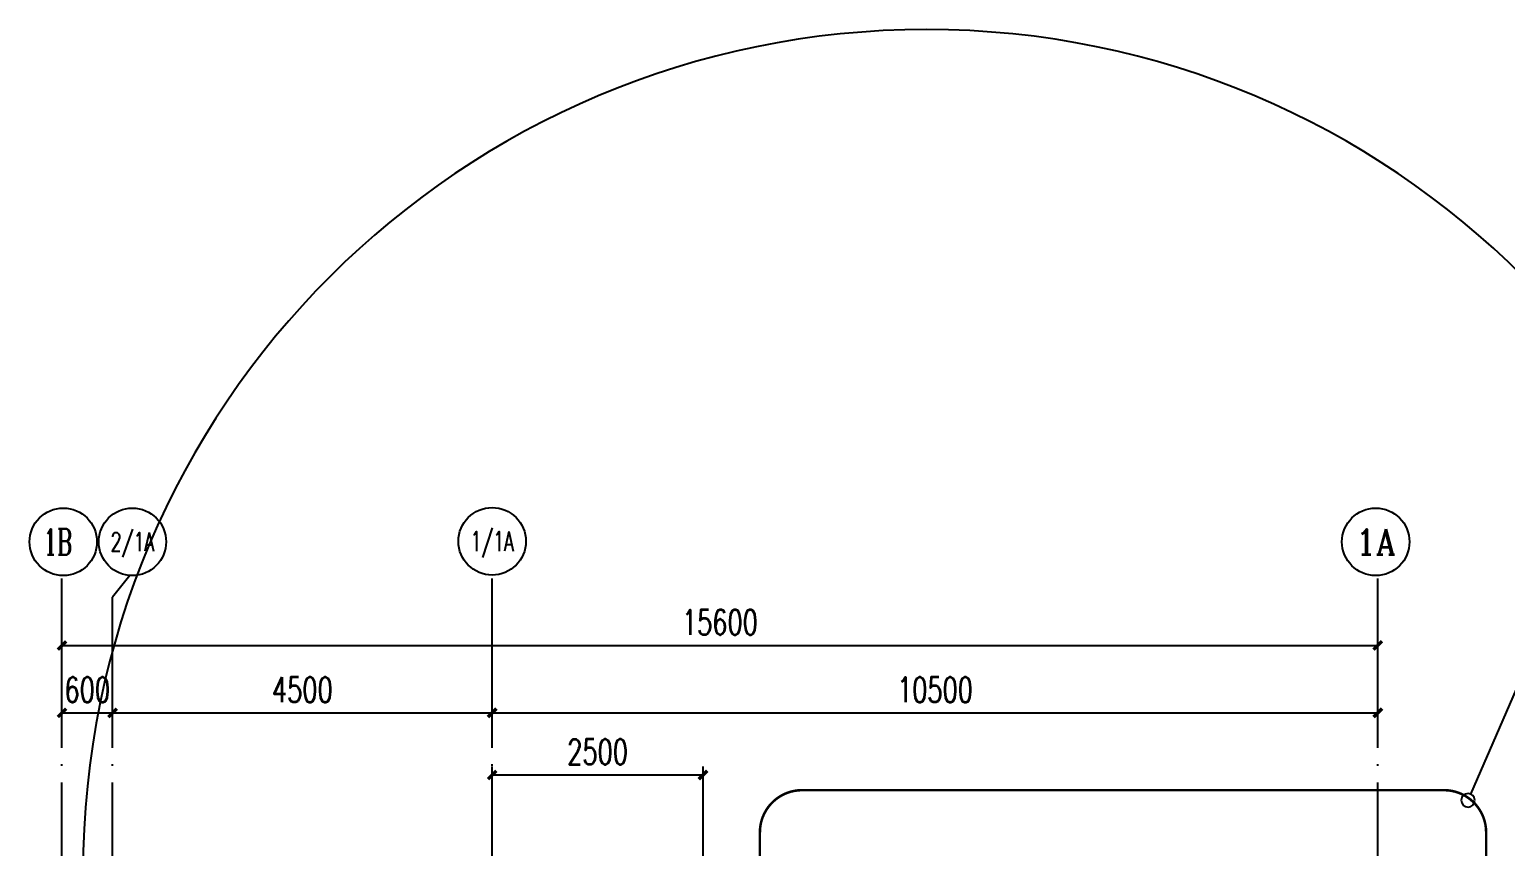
# Model space of a CAD drawing. Extents: x -821772 to -21949, y 506164 to 1049594.
# Drawn here: x -174839 to -157341, y 862231 to 871925 of the extents above; entities that cross this region are included whole.
import ezdxf
from ezdxf.enums import TextEntityAlignment as Align
from ezdxf.xclip import XClip

# ---------------------------------------------------------------- set-up
doc = ezdxf.new("R2010")
doc.units = 0
doc.header["$LTSCALE"] = 1000
doc.header["$MEASUREMENT"] = 0
doc.header["$XCLIPFRAME"] = 2
doc.linetypes.add('10平面20250807_t3$0$DASH', pattern=[0.35, 0.25, -0.1])
doc.linetypes.add('10平面20250807_t3$0$DOTE', pattern=[2.42, 2, -0.2, 0.02, -0.2])
doc.layers.get('Defpoints').update_dxf_attribs({"color": 210})
for name, color, linetype in [('10平面20250807_t3$0$A-AXIS-D', 8, 'Continuous'), ('10平面20250807_t3$0$A-AXIS-DOTE', 8, '10平面20250807_t3$0$DOTE'), ('10平面20250807_t3$0$A-AXIS-DP', 8, 'Continuous'), ('10平面20250807_t3$0$A-AXIS-SYMB', 8, 'Continuous'), ('10平面20250807_t3$0$A-LIN-V', 8, 'Continuous'), ('10平面20250807_t3$0$AS-WALL', 8, 'Continuous'), ('10平面20250807_t3$0$DIM_ELEV', 8, 'Continuous'), ('10平面20250807_t3$0$PUB_TEXT', 8, 'Continuous'), ('10平面20250807_t3$0$SB_ZF消火栓', 10, 'Continuous')]:
    doc.layers.add(name, color=color, linetype=linetype)
doc.styles.add('10平面20250807_t3$0$_TCH_AXIS', font='COMPLEX', dxfattribs={"bigfont": 'GBCBIG'})
doc.styles.add('10平面20250807_t3$0$_TCH_DIM_T3', font='SIMPLEX', dxfattribs={"width": 0.705882, "bigfont": 'GBCBIG'})
doc.dimstyles.new('10平面20250807_t3$0$_TCH_ARCH&&100', dxfattribs={"dimtxt": 297.5, "dimasz": 100, "dimexe": 100, "dimexo": 100, "dimgap": 126.25, "dimtad": 1, "dimdec": 0, "dimzin": 0, "dimdsep": 46, "dimtxsty": '10平面20250807_t3$0$_TCH_DIM_T3', "dimblk": '10平面20250807_t3$0$_ArchTick', "dimcen": 0.09, "dimclrt": 7, "dimazin": 2, "dimtfac": 1, "dimtdec": 0, "dimtix": 1, "dimtmove": 2, "dimatfit": 3, "dimfxl": 0, "dimtolj": 1, "dimtzin": 0, "dimarcsym": 0})

# ---------------------------------------------------------------- blocks, each defined once
blk = doc.blocks.new('10平面20250807_t3$0$_ArchTick')
at = {"color": 0, "linetype": 'ByBlock', "const_width": 0.4}
blk.add_lwpolyline([(-0.5, -0.5), (0.5, 0.5)], dxfattribs=at)
blk = doc.blocks.new('*D9997')
at = {"layer": '10平面20250807_t3$0$A-AXIS-D', "color": 0, "lineweight": -2}
for p, q in [((46282, 58583), (46282, 59097)), ((46282, 58997), (46882, 58997)), ((46882, 58583), (46882, 59097))]:
    blk.add_line(p, q, dxfattribs=at)
at = {"layer": 'Defpoints', "color": 0}
for p in [(46882, 58997), (46282, 58483), (46882, 58483)]:
    blk.add_point(p, dxfattribs=at)
at = {"layer": '10平面20250807_t3$0$A-AXIS-D', "color": 0, "lineweight": -2, "xscale": 100, "yscale": 100, "zscale": 100, "rotation": 180}
blk.add_blockref('10平面20250807_t3$0$_ArchTick', (46282, 58997), dxfattribs=at)
at = {"layer": '10平面20250807_t3$0$A-AXIS-D', "color": 0, "lineweight": -2, "xscale": 100, "yscale": 100, "zscale": 100}
blk.add_blockref('10平面20250807_t3$0$_ArchTick', (46882, 58997), dxfattribs=at)
at = {"layer": '10平面20250807_t3$0$A-AXIS-D', "color": 7, "insert": (46582, 59272), "char_height": 297.5, "attachment_point": 5, "style": '10平面20250807_t3$0$_TCH_DIM_T3'}
blk.add_mtext('\\A1;600', dxfattribs=at)
blk = doc.blocks.new('*D9998')
at = {"layer": '10平面20250807_t3$0$A-AXIS-D', "color": 0, "lineweight": -2}
for p, q in [((46882, 58583), (46882, 59097)), ((46882, 58997), (51382, 58997)), ((51382, 58583), (51382, 59097))]:
    blk.add_line(p, q, dxfattribs=at)
at = {"layer": 'Defpoints', "color": 0}
for p in [(51382, 58997), (46882, 58483), (51382, 58483)]:
    blk.add_point(p, dxfattribs=at)
at = {"layer": '10平面20250807_t3$0$A-AXIS-D', "color": 0, "lineweight": -2, "xscale": 100, "yscale": 100, "zscale": 100, "rotation": 180}
blk.add_blockref('10平面20250807_t3$0$_ArchTick', (46882, 58997), dxfattribs=at)
at = {"layer": '10平面20250807_t3$0$A-AXIS-D', "color": 0, "lineweight": -2, "xscale": 100, "yscale": 100, "zscale": 100}
blk.add_blockref('10平面20250807_t3$0$_ArchTick', (51382, 58997), dxfattribs=at)
at = {"layer": '10平面20250807_t3$0$A-AXIS-D', "color": 7, "insert": (49132, 59272), "char_height": 297.5, "attachment_point": 5, "style": '10平面20250807_t3$0$_TCH_DIM_T3'}
blk.add_mtext('\\A1;4500', dxfattribs=at)
blk = doc.blocks.new('*D9999')
at = {"layer": '10平面20250807_t3$0$A-AXIS-D', "color": 0, "lineweight": -2}
for p, q in [((51382, 58583), (51382, 59097)), ((51382, 58997), (61882, 58997)), ((61882, 58583), (61882, 59097))]:
    blk.add_line(p, q, dxfattribs=at)
at = {"layer": 'Defpoints', "color": 0}
for p in [(61882, 58997), (51382, 58483), (61882, 58483)]:
    blk.add_point(p, dxfattribs=at)
at = {"layer": '10平面20250807_t3$0$A-AXIS-D', "color": 0, "lineweight": -2, "xscale": 100, "yscale": 100, "zscale": 100, "rotation": 180}
blk.add_blockref('10平面20250807_t3$0$_ArchTick', (51382, 58997), dxfattribs=at)
at = {"layer": '10平面20250807_t3$0$A-AXIS-D', "color": 0, "lineweight": -2, "xscale": 100, "yscale": 100, "zscale": 100}
blk.add_blockref('10平面20250807_t3$0$_ArchTick', (61882, 58997), dxfattribs=at)
at = {"layer": '10平面20250807_t3$0$A-AXIS-D', "color": 7, "insert": (56632, 59272), "char_height": 297.5, "attachment_point": 5, "style": '10平面20250807_t3$0$_TCH_DIM_T3'}
blk.add_mtext('\\A1;10500', dxfattribs=at)
blk = doc.blocks.new('*D10005')
at = {"layer": '10平面20250807_t3$0$A-AXIS-D', "color": 0, "lineweight": -2}
for p, q in [((46282, 59383), (46282, 59897)), ((61882, 59383), (61882, 59897)), ((46282, 59797), (61882, 59797))]:
    blk.add_line(p, q, dxfattribs=at)
at = {"layer": 'Defpoints', "color": 0}
for p in [(61882, 59797), (46282, 59283), (61882, 59283)]:
    blk.add_point(p, dxfattribs=at)
at = {"layer": '10平面20250807_t3$0$A-AXIS-D', "color": 0, "lineweight": -2, "xscale": 100, "yscale": 100, "zscale": 100, "rotation": 180}
blk.add_blockref('10平面20250807_t3$0$_ArchTick', (46282, 59797), dxfattribs=at)
at = {"layer": '10平面20250807_t3$0$A-AXIS-D', "color": 0, "lineweight": -2, "xscale": 100, "yscale": 100, "zscale": 100}
blk.add_blockref('10平面20250807_t3$0$_ArchTick', (61882, 59797), dxfattribs=at)
at = {"layer": '10平面20250807_t3$0$A-AXIS-D', "color": 7, "insert": (54082, 60072), "char_height": 297.5, "attachment_point": 5, "style": '10平面20250807_t3$0$_TCH_DIM_T3'}
blk.add_mtext('\\A1;15600', dxfattribs=at)
blk = doc.blocks.new('*D10155')
at = {"layer": '10平面20250807_t3$0$A-AXIS-D', "color": 0, "lineweight": -2}
for p, q in [((51382, 57760), (51382, 58360)), ((53882, 57760), (53882, 58360)), ((51382, 58260), (53882, 58260))]:
    blk.add_line(p, q, dxfattribs=at)
at = {"layer": 'Defpoints', "color": 0}
for p in [(53882, 58260), (51382, 57660), (53882, 57660)]:
    blk.add_point(p, dxfattribs=at)
at = {"layer": '10平面20250807_t3$0$A-AXIS-D', "color": 0, "lineweight": -2, "xscale": 100, "yscale": 100, "zscale": 100, "rotation": 180}
blk.add_blockref('10平面20250807_t3$0$_ArchTick', (51382, 58260), dxfattribs=at)
at = {"layer": '10平面20250807_t3$0$A-AXIS-D', "color": 0, "lineweight": -2, "xscale": 100, "yscale": 100, "zscale": 100}
blk.add_blockref('10平面20250807_t3$0$_ArchTick', (53882, 58260), dxfattribs=at)
at = {"layer": '10平面20250807_t3$0$A-AXIS-D', "color": 7, "insert": (52632, 58535), "char_height": 297.5, "attachment_point": 5, "style": '10平面20250807_t3$0$_TCH_DIM_T3'}
blk.add_mtext('\\A1;2500', dxfattribs=at)
blk = doc.blocks.new('10平面20250807_t3$0$3132')
at = {"layer": '10平面20250807_t3$0$A-AXIS-SYMB'}
blk.add_line((-157752, 862854), (-156985, 864616), dxfattribs=at)
blk.add_lwpolyline([(-157704, 862780, 1), (-157865, 862780, 1)], format="xyb", close=True, dxfattribs=at)
at = {"layer": '10平面20250807_t3$0$DIM_ELEV', "linetype": '10平面20250807_t3$0$DASH', "const_width": 30}
blk.add_lwpolyline([(-165680, 862900), (-158070, 862900, -0.414214), (-157570, 862400), (-157570, 858070, -0.414214), (-158070, 857570), (-165680, 857570, -0.414214), (-166180, 858070), (-166180, 862400, -0.414214)], format="xyb", close=True, dxfattribs=at)
blk = doc.blocks.new('10平面20250807_t3$0$A$C5D961328')
at = {"layer": '10平面20250807_t3$0$SB_ZF消火栓'}
blk.add_hatch(color=256, dxfattribs=at).paths.add_polyline_path([(0, 40), (700, 40), (700, 240)])
at = {"layer": '10平面20250807_t3$0$A-LIN-V', "ltscale": 500}
blk.add_circle((350, 40), 10001, dxfattribs=at)
at = {"layer": '10平面20250807_t3$0$SB_ZF消火栓'}
for p, q in [((700, 240), (0, 240)), ((0, 240), (0, 40)), ((700, 240), (0, 40)), ((700, 240), (700, 40)), ((0, 40), (700, 40))]:
    blk.add_line(p, q, dxfattribs=at)
at = {"layer": '10平面20250807_t3$0$SB_ZF消火栓', "color": 1}
blk.add_circle((140, 140), 32.5, dxfattribs=at)
blk = doc.blocks.new('10平面20250807_t3$0$234243242332')
at = {"layer": '10平面20250807_t3$0$SB_ZF消火栓', "xscale": -1, "rotation": 180}
blk.add_blockref('10平面20250807_t3$0$A$C5D961328', (-164554, 861963), dxfattribs=at)
blk = doc.blocks.new('10平面20250807_t3$0$dote')
at = {"layer": '10平面20250807_t3$0$A-AXIS-D'}
for centre in [(46297.3, 61026.1), (47117.3, 61026.4), (51382.2, 61032.3), (61857.3, 61026.1)]:
    blk.add_circle(centre, 400, dxfattribs=at)
at = {"layer": '10平面20250807_t3$0$A-AXIS-DOTE'}
for p, q in [((46282.2, 39230), (46282.2, 60626.4)), ((47087.6, 60626.4), (46882.2, 60370)), ((51382.2, 39230), (51382.2, 60626.4)), ((61882.2, 39230), (61882.2, 60626.4)), ((46882.2, 39230), (46882.2, 60370)), ((53882.2, 47390), (53882.2, 58090))]:
    blk.add_line(p, q, dxfattribs=at)
at = {"layer": '10平面20250807_t3$0$PUB_TEXT', "style": '10平面20250807_t3$0$_TCH_AXIS'}
for s, height, width, p, p2 in [('1B ', 307.25, 0.551724, (46063.2, 60872.5), (46531.4, 60872.5)), ('2/1A', 219.77, 0.65625, (46859.8, 60916.5), (47374.8, 60916.5)), ('1/1A', 232.83, 0.65625, (51127.5, 60915.9), (51636.9, 60915.9))]:
    blk.add_text(s, height=height, dxfattribs=dict(at, width=width)).set_placement(p, p2, align=Align.FIT)
blk.add_text('1A', height=300.65, dxfattribs=at).set_placement((61621.1, 60875.8), (62093.5, 60875.8), align=Align.FIT)
at = {"layer": '10平面20250807_t3$0$A-AXIS-D'}
for base, p1, p2, angle, picture, middle in [((61882.2, 59796.7), (46282.2, 59283.1), (61882.2, 59283.1), 0, '*D10005', (54082.2, 60071.7)), ((46882.2, 58996.7), (46282.2, 58483.1), (46882.2, 58483.1), 0, '*D9997', (46582.2, 59271.7)), ((51382.2, 58996.7), (46882.2, 58483.1), (51382.2, 58483.1), 0, '*D9998', (49132.2, 59271.7)), ((61882.2, 58996.7), (51382.2, 58483.1), (61882.2, 58483.1), 0, '*D9999', (56632.2, 59271.7)), ((53882.2, 58260), (51382.2, 57660), (53882.2, 57660), 360, '*D10155', (52632.2, 58535))]:
    dim = blk.add_linear_dim(base=base, p1=p1, p2=p2, angle=angle, dimstyle='10平面20250807_t3$0$_TCH_ARCH&&100', override={"dimgap": 0}, dxfattribs=at)
    dim.commit()
    dim.dimension.update_dxf_attribs({"geometry": picture, "text_midpoint": middle, "dimtype": 129})
blk = doc.blocks.new('10平面20250807_t3')
at = {"layer": '10平面20250807_t3$0$A-AXIS-DP'}
blk.add_blockref('10平面20250807_t3$0$3132', (0, 0), dxfattribs=at)
at = {"layer": '10平面20250807_t3$0$AS-WALL'}
blk.add_blockref('10平面20250807_t3$0$dote', (-220736.4, 804820), dxfattribs=at)
at = {"layer": '10平面20250807_t3$0$SB_ZF消火栓', "linetype": 'Continuous'}
blk.add_blockref('10平面20250807_t3$0$234243242332', (0, 0), dxfattribs=at)

msp = doc.modelspace()

# ---------------------------------------------------------------- block references
at = {"ltscale": 100}
ref = msp.add_blockref('10平面20250807_t3', (0, 0), dxfattribs=at)
XClip(ref).set_block_clipping_path([(-386212.6353242097, 506163.79756496), (-21948.7593967821, 884998.2285294847)])

doc.saveas('drawing.dxf')
